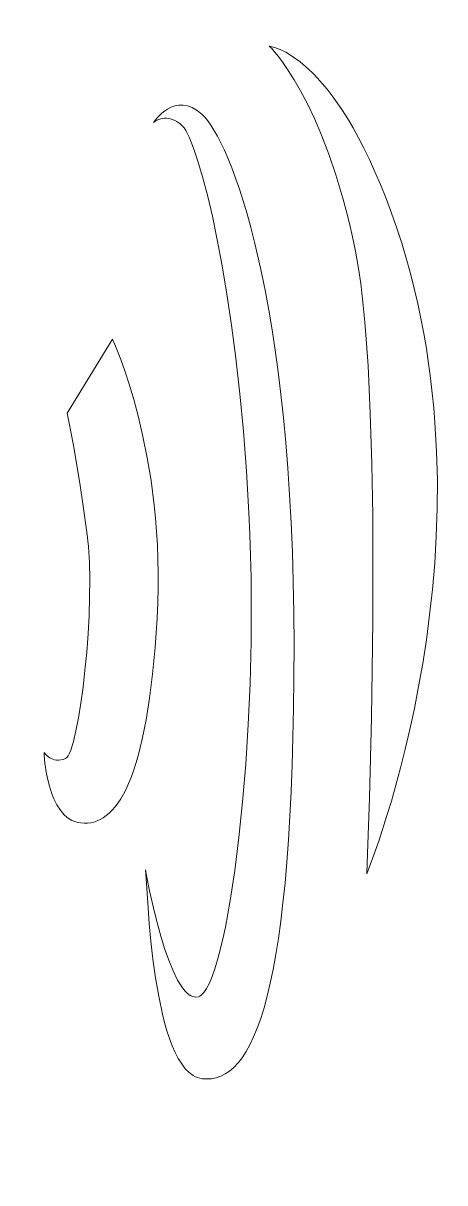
# Model space of a CAD drawing. Header units: millimetres. Extents: x -2221 to -1111, y -254 to 266.
# Drawn here: x -2091.2 to -2071.7, y -47.2 to 6.5 of the extents above; entities that cross this region are included whole.
import ezdxf

# ---------------------------------------------------------------- set-up
doc = ezdxf.new("R2010")
doc.units = ezdxf.units.MM
doc.header["$MEASUREMENT"] = 0
doc.layers.add('layer 1', color=7, linetype='Continuous')

msp = doc.modelspace()

# ---------------------------------------------------------------- linework, layer by layer
at = {"layer": 'layer 1', "lineweight": 9}
msp.add_open_spline([(-2022.148, 19.0449), (-2022.148, 19.0449), (-2022.148, 12.9691), (-2022.148, 12.9691), (-2022.148, 12.9691), (-2067.6971, 12.6042), (-2065.7915, -50.8422), (-2022.148, -50.4911), (-2022.148, -50.4911), (-2022.148, -50.4911), (-2022.148, -55.3762), (-2022.148, -55.3762), (-2022.148, -55.3762), (-2022.148, -55.3762), (-2064.4327, -55.3762), (-2064.4327, -55.3762), (-2064.4327, -55.3762), (-2064.4327, -55.3762), (-2064.4327, -52.3762), (-2064.4327, -52.3762), (-2064.4327, -52.3762), (-2064.4327, -52.3762), (-2081.3465, -52.3762), (-2081.3465, -52.3762), (-2081.3465, -52.3762), (-2081.3465, -52.3762), (-2081.3465, -55.3762), (-2081.3465, -55.3762), (-2081.3465, -55.3762), (-2081.3465, -55.3762), (-2110.9458, -55.3762), (-2110.9458, -55.3762), (-2110.9458, -55.3762), (-2110.9458, -55.3762), (-2110.9458, -52.3762), (-2110.9458, -52.3762), (-2110.9458, -52.3762), (-2110.9458, -52.3762), (-2127.8597, -52.3762), (-2127.8597, -52.3762), (-2127.8597, -52.3762), (-2127.8597, -52.3762), (-2127.8597, -55.3762), (-2127.8597, -55.3762), (-2127.8597, -55.3762), (-2127.8597, -55.3762), (-2157.459, -55.3762), (-2157.459, -55.3762)], degree=3, knots=[0, 0, 0, 0, 0.0769231, 0.0769231, 0.0769231, 0.0769231, 0.1538462, 0.1538462, 0.1538462, 0.1538462, 0.2307692, 0.2307692, 0.2307692, 0.2307692, 0.3076923, 0.3076923, 0.3076923, 0.3076923, 0.3846154, 0.3846154, 0.3846154, 0.3846154, 0.4615385, 0.4615385, 0.4615385, 0.4615385, 0.5384615, 0.5384615, 0.5384615, 0.5384615, 0.6153846, 0.6153846, 0.6153846, 0.6153846, 0.6923077, 0.6923077, 0.6923077, 0.6923077, 0.7692308, 0.7692308, 0.7692308, 0.7692308, 0.8461538, 0.8461538, 0.8461538, 0.8461538, 1, 1, 1, 1], dxfattribs=at)
at = {"layer": 'layer 1', "color": 250, "lineweight": 9}
for points, knots in [([(-2075.8334, -4.037), (-2075.8334, -4.037), (-2075.7058, -4.7473), (-2075.7058, -4.7473), (-2075.7058, -4.7473), (-2075.7058, -4.7473), (-2075.5913, -5.5368), (-2075.5913, -5.5368), (-2075.5913, -5.5368), (-2075.5913, -5.5368), (-2075.4894, -6.3979), (-2075.4894, -6.3979), (-2075.4894, -6.3979), (-2075.4894, -6.3979), (-2075.3997, -7.3243), (-2075.3997, -7.3243), (-2075.3997, -7.3243), (-2075.3997, -7.3243), (-2075.3209, -8.3096), (-2075.3209, -8.3096), (-2075.3209, -8.3096), (-2075.3209, -8.3096), (-2075.253, -9.3468), (-2075.253, -9.3468), (-2075.253, -9.3468), (-2075.253, -9.3468), (-2075.1952, -10.4294), (-2075.1952, -10.4294), (-2075.1952, -10.4294), (-2075.1952, -10.4294), (-2075.147, -11.5509), (-2075.147, -11.5509), (-2075.147, -11.5509), (-2075.147, -11.5509), (-2075.0771, -13.8835), (-2075.0771, -13.8835), (-2075.0771, -13.8835), (-2075.0771, -13.8835), (-2075.0381, -16.2918), (-2075.0381, -16.2918), (-2075.0381, -16.2918), (-2075.0381, -16.2918), (-2075.0255, -18.7225), (-2075.0255, -18.7225), (-2075.0255, -18.7225), (-2075.0255, -18.7225), (-2075.0342, -21.1227), (-2075.0342, -21.1227), (-2075.0342, -21.1227), (-2075.0342, -21.1227), (-2075.0599, -23.4392), (-2075.0599, -23.4392), (-2075.0599, -23.4392), (-2075.0599, -23.4392), (-2075.0975, -25.619), (-2075.0975, -25.619), (-2075.0975, -25.619), (-2075.0975, -25.619), (-2075.1898, -29.3562), (-2075.1898, -29.3562), (-2075.1898, -29.3562), (-2075.1898, -29.3562), (-2075.2732, -31.91), (-2075.2732, -31.91), (-2075.2732, -31.91), (-2075.2732, -31.91), (-2075.3097, -32.8556), (-2075.3097, -32.8556), (-2075.3097, -32.8556), (-2075.3097, -32.8556), (-2075.0402, -32.1502), (-2075.0402, -32.1502), (-2075.0402, -32.1502), (-2075.0402, -32.1502), (-2074.744, -31.305), (-2074.744, -31.305), (-2074.744, -31.305), (-2074.744, -31.305), (-2074.3759, -30.1642), (-2074.3759, -30.1642), (-2074.3759, -30.1642), (-2074.3759, -30.1642), (-2074.1734, -29.4903), (-2074.1734, -29.4903), (-2074.1734, -29.4903), (-2074.1734, -29.4903), (-2073.963, -28.7519), (-2073.963, -28.7519), (-2073.963, -28.7519), (-2073.963, -28.7519), (-2073.7482, -27.9515), (-2073.7482, -27.9515), (-2073.7482, -27.9515), (-2073.7482, -27.9515), (-2073.5323, -27.0926), (-2073.5323, -27.0926), (-2073.5323, -27.0926), (-2073.5323, -27.0926), (-2073.3186, -26.1778), (-2073.3186, -26.1778), (-2073.3186, -26.1778), (-2073.3186, -26.1778), (-2073.1106, -25.2106), (-2073.1106, -25.2106), (-2073.1106, -25.2106), (-2073.1106, -25.2106), (-2072.9113, -24.1938), (-2072.9113, -24.1938), (-2072.9113, -24.1938), (-2072.9113, -24.1938), (-2072.7247, -23.1306), (-2072.7247, -23.1306), (-2072.7247, -23.1306), (-2072.7247, -23.1306), (-2072.5537, -22.0238), (-2072.5537, -22.0238), (-2072.5537, -22.0238), (-2072.5537, -22.0238), (-2072.4019, -20.8765), (-2072.4019, -20.8765), (-2072.4019, -20.8765), (-2072.4019, -20.8765), (-2072.2723, -19.692), (-2072.2723, -19.692), (-2072.2723, -19.692), (-2072.2723, -19.692), (-2072.1688, -18.4733), (-2072.1688, -18.4733), (-2072.1688, -18.4733), (-2072.1688, -18.4733), (-2072.0943, -17.2232), (-2072.0943, -17.2232), (-2072.0943, -17.2232), (-2072.0943, -17.2232), (-2072.0524, -15.9448), (-2072.0524, -15.9448), (-2072.0524, -15.9448), (-2072.0524, -15.9448), (-2072.0466, -14.6413), (-2072.0466, -14.6413), (-2072.0466, -14.6413), (-2072.0466, -14.6413), (-2072.0799, -13.3158), (-2072.0799, -13.3158), (-2072.0799, -13.3158), (-2072.0799, -13.3158), (-2072.1559, -11.971), (-2072.1559, -11.971), (-2072.1559, -11.971), (-2072.1559, -11.971), (-2072.2113, -11.2926), (-2072.2113, -11.2926), (-2072.2113, -11.2926), (-2072.2113, -11.2926), (-2072.2782, -10.6103), (-2072.2782, -10.6103), (-2072.2782, -10.6103), (-2072.2782, -10.6103), (-2072.3575, -9.9249), (-2072.3575, -9.9249), (-2072.3575, -9.9249), (-2072.3575, -9.9249), (-2072.4497, -9.2368), (-2072.4497, -9.2368), (-2072.4497, -9.2368), (-2072.4497, -9.2368), (-2072.5549, -8.5461), (-2072.5549, -8.5461), (-2072.5549, -8.5461), (-2072.5549, -8.5461), (-2072.6737, -7.853), (-2072.6737, -7.853), (-2072.6737, -7.853), (-2072.6737, -7.853), (-2072.8069, -7.1587), (-2072.8069, -7.1587), (-2072.8069, -7.1587), (-2072.8069, -7.1587), (-2072.9542, -6.4628), (-2072.9542, -6.4628), (-2072.9542, -6.4628), (-2072.9542, -6.4628), (-2073.1164, -5.7658), (-2073.1164, -5.7658), (-2073.1164, -5.7658), (-2073.1164, -5.7658), (-2073.2942, -5.0683), (-2073.2942, -5.0683), (-2073.2942, -5.0683), (-2073.2942, -5.0683), (-2073.4874, -4.3709), (-2073.4874, -4.3709), (-2073.4874, -4.3709), (-2073.4874, -4.3709), (-2073.6967, -3.6735), (-2073.6967, -3.6735), (-2073.6967, -3.6735), (-2073.6967, -3.6735), (-2073.9227, -2.9765), (-2073.9227, -2.9765), (-2073.9227, -2.9765), (-2073.9227, -2.9765), (-2074.1659, -2.2807), (-2074.1659, -2.2807), (-2074.1659, -2.2807), (-2074.1659, -2.2807), (-2074.4205, -1.6), (-2074.4205, -1.6), (-2074.4205, -1.6), (-2074.4205, -1.6), (-2074.6758, -0.9603), (-2074.6758, -0.9603), (-2074.6758, -0.9603), (-2074.6758, -0.9603), (-2074.9316, -0.3605), (-2074.9316, -0.3605), (-2074.9316, -0.3605), (-2074.9316, -0.3605), (-2075.1868, 0.2008), (-2075.1868, 0.2008), (-2075.1868, 0.2008), (-2075.1868, 0.2008), (-2075.441, 0.7247), (-2075.441, 0.7247), (-2075.441, 0.7247), (-2075.441, 0.7247), (-2075.6937, 1.2124), (-2075.6937, 1.2124), (-2075.6937, 1.2124), (-2075.6937, 1.2124), (-2075.9443, 1.6655), (-2075.9443, 1.6655), (-2075.9443, 1.6655), (-2075.9443, 1.6655), (-2076.1924, 2.085), (-2076.1924, 2.085), (-2076.1924, 2.085), (-2076.1924, 2.085), (-2076.437, 2.4726), (-2076.437, 2.4726), (-2076.437, 2.4726), (-2076.437, 2.4726), (-2076.6779, 2.829), (-2076.6779, 2.829), (-2076.6779, 2.829), (-2076.6779, 2.829), (-2076.9143, 3.1558), (-2076.9143, 3.1558), (-2076.9143, 3.1558), (-2076.9143, 3.1558), (-2077.1457, 3.4544), (-2077.1457, 3.4544), (-2077.1457, 3.4544), (-2077.1457, 3.4544), (-2077.3714, 3.7259), (-2077.3714, 3.7259), (-2077.3714, 3.7259), (-2077.3714, 3.7259), (-2077.5912, 3.9718), (-2077.5912, 3.9718), (-2077.5912, 3.9718), (-2077.5912, 3.9718), (-2077.8038, 4.1928), (-2077.8038, 4.1928), (-2077.8038, 4.1928), (-2077.8038, 4.1928), (-2078.0093, 4.3908), (-2078.0093, 4.3908), (-2078.0093, 4.3908), (-2078.0093, 4.3908), (-2078.3957, 4.7225), (-2078.3957, 4.7225), (-2078.3957, 4.7225), (-2078.3957, 4.7225), (-2078.7461, 4.9763), (-2078.7461, 4.9763), (-2078.7461, 4.9763), (-2078.7461, 4.9763), (-2079.055, 5.1632), (-2079.055, 5.1632), (-2079.055, 5.1632), (-2079.055, 5.1632), (-2079.3182, 5.2931), (-2079.3182, 5.2931), (-2079.3182, 5.2931), (-2079.3182, 5.2931), (-2079.5312, 5.3762), (-2079.5312, 5.3762), (-2079.5312, 5.3762), (-2079.5312, 5.3762), (-2079.689, 5.4229), (-2079.689, 5.4229), (-2079.689, 5.4229), (-2079.689, 5.4229), (-2079.8211, 5.4481), (-2079.8211, 5.4481), (-2079.8211, 5.4481), (-2079.8211, 5.4481), (-2079.7096, 5.3331), (-2079.7096, 5.3331), (-2079.7096, 5.3331), (-2079.7096, 5.3331), (-2079.578, 5.1839), (-2079.578, 5.1839), (-2079.578, 5.1839), (-2079.578, 5.1839), (-2079.403, 4.9691), (-2079.403, 4.9691), (-2079.403, 4.9691), (-2079.403, 4.9691), (-2079.1896, 4.6849), (-2079.1896, 4.6849), (-2079.1896, 4.6849), (-2079.1896, 4.6849), (-2078.9435, 4.328), (-2078.9435, 4.328), (-2078.9435, 4.328), (-2078.9435, 4.328), (-2078.6699, 3.8945), (-2078.6699, 3.8945), (-2078.6699, 3.8945), (-2078.6699, 3.8945), (-2078.3738, 3.3808), (-2078.3738, 3.3808), (-2078.3738, 3.3808), (-2078.3738, 3.3808), (-2078.0604, 2.7837), (-2078.0604, 2.7837), (-2078.0604, 2.7837), (-2078.0604, 2.7837), (-2077.7355, 2.0993), (-2077.7355, 2.0993), (-2077.7355, 2.0993), (-2077.7355, 2.0993), (-2077.404, 1.3243), (-2077.404, 1.3243), (-2077.404, 1.3243), (-2077.404, 1.3243), (-2077.0714, 0.4549), (-2077.0714, 0.4549), (-2077.0714, 0.4549), (-2077.0714, 0.4549), (-2076.7425, -0.5122), (-2076.7425, -0.5122), (-2076.7425, -0.5122), (-2076.7425, -0.5122), (-2076.4232, -1.5809), (-2076.4232, -1.5809), (-2076.4232, -1.5809), (-2076.4232, -1.5809), (-2076.2686, -2.1545), (-2076.2686, -2.1545), (-2076.2686, -2.1545), (-2076.2686, -2.1545), (-2076.1181, -2.7547), (-2076.1181, -2.7547), (-2076.1181, -2.7547), (-2076.1181, -2.7547), (-2075.9731, -3.3819), (-2075.9731, -3.3819), (-2075.9731, -3.3819), (-2075.9731, -3.3819), (-2075.8334, -4.037), (-2075.8334, -4.037), (-2075.8334, -4.037), (-2075.8334, -4.037), (-2075.8334, -4.037), (-2075.8334, -4.037)], [0, 0, 0, 0, 0.0107527, 0.0107527, 0.0107527, 0.0107527, 0.0215054, 0.0215054, 0.0215054, 0.0215054, 0.0322581, 0.0322581, 0.0322581, 0.0322581, 0.0430108, 0.0430108, 0.0430108, 0.0430108, 0.0537634, 0.0537634, 0.0537634, 0.0537634, 0.0645161, 0.0645161, 0.0645161, 0.0645161, 0.0752688, 0.0752688, 0.0752688, 0.0752688, 0.0860215, 0.0860215, 0.0860215, 0.0860215, 0.0967742, 0.0967742, 0.0967742, 0.0967742, 0.1075269, 0.1075269, 0.1075269, 0.1075269, 0.1182796, 0.1182796, 0.1182796, 0.1182796, 0.1290323, 0.1290323, 0.1290323, 0.1290323, 0.1397849, 0.1397849, 0.1397849, 0.1397849, 0.1505376, 0.1505376, 0.1505376, 0.1505376, 0.1612903, 0.1612903, 0.1612903, 0.1612903, 0.172043, 0.172043, 0.172043, 0.172043, 0.1827957, 0.1827957, 0.1827957, 0.1827957, 0.1935484, 0.1935484, 0.1935484, 0.1935484, 0.2043011, 0.2043011, 0.2043011, 0.2043011, 0.2150538, 0.2150538, 0.2150538, 0.2150538, 0.2258065, 0.2258065, 0.2258065, 0.2258065, 0.2365591, 0.2365591, 0.2365591, 0.2365591, 0.2473118, 0.2473118, 0.2473118, 0.2473118, 0.2580645, 0.2580645, 0.2580645, 0.2580645, 0.2688172, 0.2688172, 0.2688172, 0.2688172, 0.2795699, 0.2795699, 0.2795699, 0.2795699, 0.2903226, 0.2903226, 0.2903226, 0.2903226, 0.3010753, 0.3010753, 0.3010753, 0.3010753, 0.311828, 0.311828, 0.311828, 0.311828, 0.3225806, 0.3225806, 0.3225806, 0.3225806, 0.3333333, 0.3333333, 0.3333333, 0.3333333, 0.344086, 0.344086, 0.344086, 0.344086, 0.3548387, 0.3548387, 0.3548387, 0.3548387, 0.3655914, 0.3655914, 0.3655914, 0.3655914, 0.3763441, 0.3763441, 0.3763441, 0.3763441, 0.3870968, 0.3870968, 0.3870968, 0.3870968, 0.3978495, 0.3978495, 0.3978495, 0.3978495, 0.4086022, 0.4086022, 0.4086022, 0.4086022, 0.4193548, 0.4193548, 0.4193548, 0.4193548, 0.4301075, 0.4301075, 0.4301075, 0.4301075, 0.4408602, 0.4408602, 0.4408602, 0.4408602, 0.4516129, 0.4516129, 0.4516129, 0.4516129, 0.4623656, 0.4623656, 0.4623656, 0.4623656, 0.4731183, 0.4731183, 0.4731183, 0.4731183, 0.483871, 0.483871, 0.483871, 0.483871, 0.4946237, 0.4946237, 0.4946237, 0.4946237, 0.5053763, 0.5053763, 0.5053763, 0.5053763, 0.516129, 0.516129, 0.516129, 0.516129, 0.5268817, 0.5268817, 0.5268817, 0.5268817, 0.5376344, 0.5376344, 0.5376344, 0.5376344, 0.5483871, 0.5483871, 0.5483871, 0.5483871, 0.5591398, 0.5591398, 0.5591398, 0.5591398, 0.5698925, 0.5698925, 0.5698925, 0.5698925, 0.5806452, 0.5806452, 0.5806452, 0.5806452, 0.5913978, 0.5913978, 0.5913978, 0.5913978, 0.6021505, 0.6021505, 0.6021505, 0.6021505, 0.6129032, 0.6129032, 0.6129032, 0.6129032, 0.6236559, 0.6236559, 0.6236559, 0.6236559, 0.6344086, 0.6344086, 0.6344086, 0.6344086, 0.6451613, 0.6451613, 0.6451613, 0.6451613, 0.655914, 0.655914, 0.655914, 0.655914, 0.6666667, 0.6666667, 0.6666667, 0.6666667, 0.6774194, 0.6774194, 0.6774194, 0.6774194, 0.688172, 0.688172, 0.688172, 0.688172, 0.6989247, 0.6989247, 0.6989247, 0.6989247, 0.7096774, 0.7096774, 0.7096774, 0.7096774, 0.7204301, 0.7204301, 0.7204301, 0.7204301, 0.7311828, 0.7311828, 0.7311828, 0.7311828, 0.7419355, 0.7419355, 0.7419355, 0.7419355, 0.7526882, 0.7526882, 0.7526882, 0.7526882, 0.7634409, 0.7634409, 0.7634409, 0.7634409, 0.7741935, 0.7741935, 0.7741935, 0.7741935, 0.7849462, 0.7849462, 0.7849462, 0.7849462, 0.7956989, 0.7956989, 0.7956989, 0.7956989, 0.8064516, 0.8064516, 0.8064516, 0.8064516, 0.8172043, 0.8172043, 0.8172043, 0.8172043, 0.827957, 0.827957, 0.827957, 0.827957, 0.8387097, 0.8387097, 0.8387097, 0.8387097, 0.8494624, 0.8494624, 0.8494624, 0.8494624, 0.8602151, 0.8602151, 0.8602151, 0.8602151, 0.8709677, 0.8709677, 0.8709677, 0.8709677, 0.8817204, 0.8817204, 0.8817204, 0.8817204, 0.8924731, 0.8924731, 0.8924731, 0.8924731, 0.9032258, 0.9032258, 0.9032258, 0.9032258, 0.9139785, 0.9139785, 0.9139785, 0.9139785, 0.9247312, 0.9247312, 0.9247312, 0.9247312, 0.9354839, 0.9354839, 0.9354839, 0.9354839, 0.9462366, 0.9462366, 0.9462366, 0.9462366, 0.9569892, 0.9569892, 0.9569892, 0.9569892, 0.9677419, 0.9677419, 0.9677419, 0.9677419, 0.9784946, 0.9784946, 0.9784946, 0.9784946, 1, 1, 1, 1]), ([(-2082.9247, 2.2873), (-2082.9247, 2.2873), (-2083.1588, 2.4758), (-2083.1588, 2.4758), (-2083.1588, 2.4758), (-2083.1588, 2.4758), (-2083.3855, 2.6071), (-2083.3855, 2.6071), (-2083.3855, 2.6071), (-2083.3855, 2.6071), (-2083.6033, 2.6872), (-2083.6033, 2.6872), (-2083.6033, 2.6872), (-2083.6033, 2.6872), (-2083.8118, 2.7222), (-2083.8118, 2.7222), (-2083.8118, 2.7222), (-2083.8118, 2.7222), (-2084.0093, 2.719), (-2084.0093, 2.719), (-2084.0093, 2.719), (-2084.0093, 2.719), (-2084.1955, 2.6833), (-2084.1955, 2.6833), (-2084.1955, 2.6833), (-2084.1955, 2.6833), (-2084.3685, 2.6213), (-2084.3685, 2.6213), (-2084.3685, 2.6213), (-2084.3685, 2.6213), (-2084.5277, 2.5394), (-2084.5277, 2.5394), (-2084.5277, 2.5394), (-2084.5277, 2.5394), (-2084.6723, 2.4437), (-2084.6723, 2.4437), (-2084.6723, 2.4437), (-2084.6723, 2.4437), (-2084.8008, 2.3406), (-2084.8008, 2.3406), (-2084.8008, 2.3406), (-2084.8008, 2.3406), (-2085.0061, 2.137), (-2085.0061, 2.137), (-2085.0061, 2.137), (-2085.0061, 2.137), (-2085.1355, 1.9782), (-2085.1355, 1.9782), (-2085.1355, 1.9782), (-2085.1355, 1.9782), (-2085.1804, 1.9143), (-2085.1804, 1.9143), (-2085.1804, 1.9143), (-2085.1804, 1.9143), (-2085.0704, 1.989), (-2085.0704, 1.989), (-2085.0704, 1.989), (-2085.0704, 1.989), (-2084.9423, 2.0506), (-2084.9423, 2.0506), (-2084.9423, 2.0506), (-2084.9423, 2.0506), (-2084.7743, 2.0998), (-2084.7743, 2.0998), (-2084.7743, 2.0998), (-2084.7743, 2.0998), (-2084.6775, 2.1132), (-2084.6775, 2.1132), (-2084.6775, 2.1132), (-2084.6775, 2.1132), (-2084.573, 2.1155), (-2084.573, 2.1155), (-2084.573, 2.1155), (-2084.573, 2.1155), (-2084.4617, 2.1044), (-2084.4617, 2.1044), (-2084.4617, 2.1044), (-2084.4617, 2.1044), (-2084.3445, 2.0767), (-2084.3445, 2.0767), (-2084.3445, 2.0767), (-2084.3445, 2.0767), (-2084.2223, 2.0302), (-2084.2223, 2.0302), (-2084.2223, 2.0302), (-2084.2223, 2.0302), (-2084.0957, 1.9618), (-2084.0957, 1.9618), (-2084.0957, 1.9618), (-2084.0957, 1.9618), (-2083.9654, 1.8691), (-2083.9654, 1.8691), (-2083.9654, 1.8691), (-2083.9654, 1.8691), (-2083.8326, 1.7495), (-2083.8326, 1.7495), (-2083.8326, 1.7495), (-2083.8326, 1.7495), (-2083.7613, 1.6641), (-2083.7613, 1.6641), (-2083.7613, 1.6641), (-2083.7613, 1.6641), (-2083.6843, 1.5444), (-2083.6843, 1.5444), (-2083.6843, 1.5444), (-2083.6843, 1.5444), (-2083.5137, 1.2047), (-2083.5137, 1.2047), (-2083.5137, 1.2047), (-2083.5137, 1.2047), (-2083.3252, 0.7328), (-2083.3252, 0.7328), (-2083.3252, 0.7328), (-2083.3252, 0.7328), (-2083.1216, 0.1317), (-2083.1216, 0.1317), (-2083.1216, 0.1317), (-2083.1216, 0.1317), (-2082.9068, -0.5958), (-2082.9068, -0.5958), (-2082.9068, -0.5958), (-2082.9068, -0.5958), (-2082.6839, -1.447), (-2082.6839, -1.447), (-2082.6839, -1.447), (-2082.6839, -1.447), (-2082.4562, -2.4191), (-2082.4562, -2.4191), (-2082.4562, -2.4191), (-2082.4562, -2.4191), (-2082.2276, -3.5094), (-2082.2276, -3.5094), (-2082.2276, -3.5094), (-2082.2276, -3.5094), (-2082.0011, -4.7151), (-2082.0011, -4.7151), (-2082.0011, -4.7151), (-2082.0011, -4.7151), (-2081.7802, -6.0333), (-2081.7802, -6.0333), (-2081.7802, -6.0333), (-2081.7802, -6.0333), (-2081.5687, -7.4614), (-2081.5687, -7.4614), (-2081.5687, -7.4614), (-2081.5687, -7.4614), (-2081.3696, -8.9964), (-2081.3696, -8.9964), (-2081.3696, -8.9964), (-2081.3696, -8.9964), (-2081.1863, -10.6358), (-2081.1863, -10.6358), (-2081.1863, -10.6358), (-2081.1863, -10.6358), (-2081.0225, -12.3766), (-2081.0225, -12.3766), (-2081.0225, -12.3766), (-2081.0225, -12.3766), (-2080.8815, -14.2162), (-2080.8815, -14.2162), (-2080.8815, -14.2162), (-2080.8815, -14.2162), (-2080.7668, -16.1514), (-2080.7668, -16.1514), (-2080.7668, -16.1514), (-2080.7668, -16.1514), (-2080.7215, -17.1437), (-2080.7215, -17.1437), (-2080.7215, -17.1437), (-2080.7215, -17.1437), (-2080.6878, -18.1391), (-2080.6878, -18.1391), (-2080.6878, -18.1391), (-2080.6878, -18.1391), (-2080.6655, -19.1353), (-2080.6655, -19.1353), (-2080.6655, -19.1353), (-2080.6655, -19.1353), (-2080.6544, -20.1304), (-2080.6544, -20.1304), (-2080.6544, -20.1304), (-2080.6544, -20.1304), (-2080.6632, -22.1083), (-2080.6632, -22.1083), (-2080.6632, -22.1083), (-2080.6632, -22.1083), (-2080.711, -24.0545), (-2080.711, -24.0545), (-2080.711, -24.0545), (-2080.711, -24.0545), (-2080.7944, -25.9518), (-2080.7944, -25.9518), (-2080.7944, -25.9518), (-2080.7944, -25.9518), (-2080.9098, -27.7826), (-2080.9098, -27.7826), (-2080.9098, -27.7826), (-2080.9098, -27.7826), (-2081.0544, -29.5291), (-2081.0544, -29.5291), (-2081.0544, -29.5291), (-2081.0544, -29.5291), (-2081.2242, -31.1735), (-2081.2242, -31.1735), (-2081.2242, -31.1735), (-2081.2242, -31.1735), (-2081.4165, -32.6987), (-2081.4165, -32.6987), (-2081.4165, -32.6987), (-2081.4165, -32.6987), (-2081.6278, -34.0866), (-2081.6278, -34.0866), (-2081.6278, -34.0866), (-2081.6278, -34.0866), (-2081.8544, -35.3196), (-2081.8544, -35.3196), (-2081.8544, -35.3196), (-2081.8544, -35.3196), (-2081.9724, -35.8727), (-2081.9724, -35.8727), (-2081.9724, -35.8727), (-2081.9724, -35.8727), (-2082.0932, -36.3802), (-2082.0932, -36.3802), (-2082.0932, -36.3802), (-2082.0932, -36.3802), (-2082.2163, -36.8405), (-2082.2163, -36.8405), (-2082.2163, -36.8405), (-2082.2163, -36.8405), (-2082.3411, -37.2508), (-2082.3411, -37.2508), (-2082.3411, -37.2508), (-2082.3411, -37.2508), (-2082.4672, -37.6095), (-2082.4672, -37.6095), (-2082.4672, -37.6095), (-2082.4672, -37.6095), (-2082.5946, -37.9139), (-2082.5946, -37.9139), (-2082.5946, -37.9139), (-2082.5946, -37.9139), (-2082.722, -38.162), (-2082.722, -38.162), (-2082.722, -38.162), (-2082.722, -38.162), (-2082.8499, -38.3515), (-2082.8499, -38.3515), (-2082.8499, -38.3515), (-2082.8499, -38.3515), (-2082.9775, -38.4803), (-2082.9775, -38.4803), (-2082.9775, -38.4803), (-2082.9775, -38.4803), (-2083.0412, -38.5212), (-2083.0412, -38.5212), (-2083.0412, -38.5212), (-2083.0412, -38.5212), (-2083.1043, -38.5461), (-2083.1043, -38.5461), (-2083.1043, -38.5461), (-2083.1043, -38.5461), (-2083.2313, -38.5611), (-2083.2313, -38.5611), (-2083.2313, -38.5611), (-2083.2313, -38.5611), (-2083.3562, -38.5394), (-2083.3562, -38.5394), (-2083.3562, -38.5394), (-2083.3562, -38.5394), (-2083.4792, -38.484), (-2083.4792, -38.484), (-2083.4792, -38.484), (-2083.4792, -38.484), (-2083.6005, -38.3972), (-2083.6005, -38.3972), (-2083.6005, -38.3972), (-2083.6005, -38.3972), (-2083.7193, -38.2809), (-2083.7193, -38.2809), (-2083.7193, -38.2809), (-2083.7193, -38.2809), (-2083.8358, -38.1378), (-2083.8358, -38.1378), (-2083.8358, -38.1378), (-2083.8358, -38.1378), (-2083.9499, -37.9701), (-2083.9499, -37.9701), (-2083.9499, -37.9701), (-2083.9499, -37.9701), (-2084.061, -37.7805), (-2084.061, -37.7805), (-2084.061, -37.7805), (-2084.061, -37.7805), (-2084.2751, -37.3439), (-2084.2751, -37.3439), (-2084.2751, -37.3439), (-2084.2751, -37.3439), (-2084.4767, -36.8466), (-2084.4767, -36.8466), (-2084.4767, -36.8466), (-2084.4767, -36.8466), (-2084.665, -36.3075), (-2084.665, -36.3075), (-2084.665, -36.3075), (-2084.665, -36.3075), (-2084.8381, -35.7456), (-2084.8381, -35.7456), (-2084.8381, -35.7456), (-2084.8381, -35.7456), (-2084.9954, -35.1796), (-2084.9954, -35.1796), (-2084.9954, -35.1796), (-2084.9954, -35.1796), (-2085.1358, -34.6277), (-2085.1358, -34.6277), (-2085.1358, -34.6277), (-2085.1358, -34.6277), (-2085.3599, -33.6437), (-2085.3599, -33.6437), (-2085.3599, -33.6437), (-2085.3599, -33.6437), (-2085.5013, -32.9427), (-2085.5013, -32.9427), (-2085.5013, -32.9427), (-2085.5013, -32.9427), (-2085.5507, -32.6758), (-2085.5507, -32.6758), (-2085.5507, -32.6758), (-2085.5507, -32.6758), (-2085.5067, -33.2852), (-2085.5067, -33.2852), (-2085.5067, -33.2852), (-2085.5067, -33.2852), (-2085.4303, -34.4487), (-2085.4303, -34.4487), (-2085.4303, -34.4487), (-2085.4303, -34.4487), (-2085.3727, -35.1787), (-2085.3727, -35.1787), (-2085.3727, -35.1787), (-2085.3727, -35.1787), (-2085.2975, -35.9753), (-2085.2975, -35.9753), (-2085.2975, -35.9753), (-2085.2975, -35.9753), (-2085.2021, -36.8147), (-2085.2021, -36.8147), (-2085.2021, -36.8147), (-2085.2021, -36.8147), (-2085.0831, -37.6732), (-2085.0831, -37.6732), (-2085.0831, -37.6732), (-2085.0831, -37.6732), (-2084.938, -38.5261), (-2084.938, -38.5261), (-2084.938, -38.5261), (-2084.938, -38.5261), (-2084.7631, -39.3501), (-2084.7631, -39.3501), (-2084.7631, -39.3501), (-2084.7631, -39.3501), (-2084.6637, -39.744), (-2084.6637, -39.744), (-2084.6637, -39.744), (-2084.6637, -39.744), (-2084.556, -40.1211), (-2084.556, -40.1211), (-2084.556, -40.1211), (-2084.556, -40.1211), (-2084.4393, -40.4791), (-2084.4393, -40.4791), (-2084.4393, -40.4791), (-2084.4393, -40.4791), (-2084.313, -40.8149), (-2084.313, -40.8149), (-2084.313, -40.8149), (-2084.313, -40.8149), (-2084.1774, -41.1256), (-2084.1774, -41.1256), (-2084.1774, -41.1256), (-2084.1774, -41.1256), (-2084.0317, -41.4078), (-2084.0317, -41.4078), (-2084.0317, -41.4078), (-2084.0317, -41.4078), (-2083.8756, -41.6587), (-2083.8756, -41.6587), (-2083.8756, -41.6587), (-2083.8756, -41.6587), (-2083.7085, -41.8756), (-2083.7085, -41.8756), (-2083.7085, -41.8756), (-2083.7085, -41.8756), (-2083.5302, -42.055), (-2083.5302, -42.055), (-2083.5302, -42.055), (-2083.5302, -42.055), (-2083.3406, -42.1945), (-2083.3406, -42.1945), (-2083.3406, -42.1945), (-2083.3406, -42.1945), (-2083.2412, -42.248), (-2083.2412, -42.248), (-2083.2412, -42.248), (-2083.2412, -42.248), (-2083.1388, -42.2906), (-2083.1388, -42.2906), (-2083.1388, -42.2906), (-2083.1388, -42.2906), (-2083.0333, -42.3215), (-2083.0333, -42.3215), (-2083.0333, -42.3215), (-2083.0333, -42.3215), (-2082.9247, -42.3403), (-2082.9247, -42.3403), (-2082.9247, -42.3403), (-2082.9247, -42.3403), (-2082.7057, -42.3531), (-2082.7057, -42.3531), (-2082.7057, -42.3531), (-2082.7057, -42.3531), (-2082.4895, -42.339), (-2082.4895, -42.339), (-2082.4895, -42.339), (-2082.4895, -42.339), (-2082.2766, -42.2966), (-2082.2766, -42.2966), (-2082.2766, -42.2966), (-2082.2766, -42.2966), (-2082.0673, -42.2243), (-2082.0673, -42.2243), (-2082.0673, -42.2243), (-2082.0673, -42.2243), (-2081.8612, -42.1209), (-2081.8612, -42.1209), (-2081.8612, -42.1209), (-2081.8612, -42.1209), (-2081.6594, -41.9848), (-2081.6594, -41.9848), (-2081.6594, -41.9848), (-2081.6594, -41.9848), (-2081.4618, -41.8149), (-2081.4618, -41.8149), (-2081.4618, -41.8149), (-2081.4618, -41.8149), (-2081.269, -41.6091), (-2081.269, -41.6091), (-2081.269, -41.6091), (-2081.269, -41.6091), (-2081.0807, -41.3666), (-2081.0807, -41.3666), (-2081.0807, -41.3666), (-2081.0807, -41.3666), (-2080.8975, -41.0855), (-2080.8975, -41.0855), (-2080.8975, -41.0855), (-2080.8975, -41.0855), (-2080.7194, -40.7648), (-2080.7194, -40.7648), (-2080.7194, -40.7648), (-2080.7194, -40.7648), (-2080.5472, -40.4027), (-2080.5472, -40.4027), (-2080.5472, -40.4027), (-2080.5472, -40.4027), (-2080.3807, -39.998), (-2080.3807, -39.998), (-2080.3807, -39.998), (-2080.3807, -39.998), (-2080.2203, -39.5492), (-2080.2203, -39.5492), (-2080.2203, -39.5492), (-2080.2203, -39.5492), (-2080.0663, -39.0547), (-2080.0663, -39.0547), (-2080.0663, -39.0547), (-2080.0663, -39.0547), (-2079.919, -38.5131), (-2079.919, -38.5131), (-2079.919, -38.5131), (-2079.919, -38.5131), (-2079.7784, -37.9231), (-2079.7784, -37.9231), (-2079.7784, -37.9231), (-2079.7784, -37.9231), (-2079.6451, -37.2834), (-2079.6451, -37.2834), (-2079.6451, -37.2834), (-2079.6451, -37.2834), (-2079.5192, -36.5923), (-2079.5192, -36.5923), (-2079.5192, -36.5923), (-2079.5192, -36.5923), (-2079.4007, -35.8483), (-2079.4007, -35.8483), (-2079.4007, -35.8483), (-2079.4007, -35.8483), (-2079.2904, -35.0503), (-2079.2904, -35.0503), (-2079.2904, -35.0503), (-2079.2904, -35.0503), (-2079.1882, -34.1965), (-2079.1882, -34.1965), (-2079.1882, -34.1965), (-2079.1882, -34.1965), (-2079.0946, -33.2856), (-2079.0946, -33.2856), (-2079.0946, -33.2856), (-2079.0946, -33.2856), (-2079.0097, -32.3162), (-2079.0097, -32.3162), (-2079.0097, -32.3162), (-2079.0097, -32.3162), (-2078.9338, -31.2871), (-2078.9338, -31.2871), (-2078.9338, -31.2871), (-2078.9338, -31.2871), (-2078.8673, -30.1962), (-2078.8673, -30.1962), (-2078.8673, -30.1962), (-2078.8673, -30.1962), (-2078.81, -29.0428), (-2078.81, -29.0428), (-2078.81, -29.0428), (-2078.81, -29.0428), (-2078.7628, -27.8249), (-2078.7628, -27.8249), (-2078.7628, -27.8249), (-2078.7628, -27.8249), (-2078.7257, -26.5413), (-2078.7257, -26.5413), (-2078.7257, -26.5413), (-2078.7257, -26.5413), (-2078.6986, -25.1908), (-2078.6986, -25.1908), (-2078.6986, -25.1908), (-2078.6986, -25.1908), (-2078.6823, -23.7713), (-2078.6823, -23.7713), (-2078.6823, -23.7713), (-2078.6823, -23.7713), (-2078.6767, -22.2821), (-2078.6767, -22.2821), (-2078.6767, -22.2821), (-2078.6767, -22.2821), (-2078.6865, -20.7852), (-2078.6865, -20.7852), (-2078.6865, -20.7852), (-2078.6865, -20.7852), (-2078.7129, -19.3413), (-2078.7129, -19.3413), (-2078.7129, -19.3413), (-2078.7129, -19.3413), (-2078.7547, -17.9492), (-2078.7547, -17.9492), (-2078.7547, -17.9492), (-2078.7547, -17.9492), (-2078.8115, -16.6089), (-2078.8115, -16.6089), (-2078.8115, -16.6089), (-2078.8115, -16.6089), (-2078.8819, -15.3194), (-2078.8819, -15.3194), (-2078.8819, -15.3194), (-2078.8819, -15.3194), (-2078.9655, -14.0807), (-2078.9655, -14.0807), (-2078.9655, -14.0807), (-2078.9655, -14.0807), (-2079.0614, -12.8917), (-2079.0614, -12.8917), (-2079.0614, -12.8917), (-2079.0614, -12.8917), (-2079.1687, -11.752), (-2079.1687, -11.752), (-2079.1687, -11.752), (-2079.1687, -11.752), (-2079.2861, -10.6612), (-2079.2861, -10.6612), (-2079.2861, -10.6612), (-2079.2861, -10.6612), (-2079.4135, -9.6183), (-2079.4135, -9.6183), (-2079.4135, -9.6183), (-2079.4135, -9.6183), (-2079.5497, -8.6233), (-2079.5497, -8.6233), (-2079.5497, -8.6233), (-2079.5497, -8.6233), (-2079.6937, -7.6752), (-2079.6937, -7.6752), (-2079.6937, -7.6752), (-2079.6937, -7.6752), (-2079.8447, -6.7735), (-2079.8447, -6.7735), (-2079.8447, -6.7735), (-2079.8447, -6.7735), (-2080.0021, -5.9178), (-2080.0021, -5.9178), (-2080.0021, -5.9178), (-2080.0021, -5.9178), (-2080.1647, -5.1075), (-2080.1647, -5.1075), (-2080.1647, -5.1075), (-2080.1647, -5.1075), (-2080.332, -4.3418), (-2080.332, -4.3418), (-2080.332, -4.3418), (-2080.332, -4.3418), (-2080.503, -3.6204), (-2080.503, -3.6204), (-2080.503, -3.6204), (-2080.503, -3.6204), (-2080.6764, -2.9424), (-2080.6764, -2.9424), (-2080.6764, -2.9424), (-2080.6764, -2.9424), (-2080.8522, -2.3076), (-2080.8522, -2.3076), (-2080.8522, -2.3076), (-2080.8522, -2.3076), (-2081.0287, -1.7153), (-2081.0287, -1.7153), (-2081.0287, -1.7153), (-2081.0287, -1.7153), (-2081.2059, -1.165), (-2081.2059, -1.165), (-2081.2059, -1.165), (-2081.2059, -1.165), (-2081.3824, -0.6558), (-2081.3824, -0.6558), (-2081.3824, -0.6558), (-2081.3824, -0.6558), (-2081.557, -0.1874), (-2081.557, -0.1874), (-2081.557, -0.1874), (-2081.557, -0.1874), (-2081.7297, 0.2405), (-2081.7297, 0.2405), (-2081.7297, 0.2405), (-2081.7297, 0.2405), (-2081.8993, 0.6293), (-2081.8993, 0.6293), (-2081.8993, 0.6293), (-2081.8993, 0.6293), (-2082.0645, 0.9786), (-2082.0645, 0.9786), (-2082.0645, 0.9786), (-2082.0645, 0.9786), (-2082.2251, 1.2897), (-2082.2251, 1.2897), (-2082.2251, 1.2897), (-2082.2251, 1.2897), (-2082.38, 1.5627), (-2082.38, 1.5627), (-2082.38, 1.5627), (-2082.38, 1.5627), (-2082.5281, 1.7984), (-2082.5281, 1.7984), (-2082.5281, 1.7984), (-2082.5281, 1.7984), (-2082.6692, 1.9974), (-2082.6692, 1.9974), (-2082.6692, 1.9974), (-2082.6692, 1.9974), (-2082.8013, 2.1603), (-2082.8013, 2.1603), (-2082.8013, 2.1603), (-2082.8013, 2.1603), (-2082.9247, 2.2873), (-2082.9247, 2.2873), (-2082.9247, 2.2873), (-2082.9247, 2.2873), (-2082.9247, 2.2873), (-2082.9247, 2.2873)], [0, 0, 0, 0, 0.0058824, 0.0058824, 0.0058824, 0.0058824, 0.0117647, 0.0117647, 0.0117647, 0.0117647, 0.0176471, 0.0176471, 0.0176471, 0.0176471, 0.0235294, 0.0235294, 0.0235294, 0.0235294, 0.0294118, 0.0294118, 0.0294118, 0.0294118, 0.0352941, 0.0352941, 0.0352941, 0.0352941, 0.0411765, 0.0411765, 0.0411765, 0.0411765, 0.0470588, 0.0470588, 0.0470588, 0.0470588, 0.0529412, 0.0529412, 0.0529412, 0.0529412, 0.0588235, 0.0588235, 0.0588235, 0.0588235, 0.0647059, 0.0647059, 0.0647059, 0.0647059, 0.0705882, 0.0705882, 0.0705882, 0.0705882, 0.0764706, 0.0764706, 0.0764706, 0.0764706, 0.0823529, 0.0823529, 0.0823529, 0.0823529, 0.0882353, 0.0882353, 0.0882353, 0.0882353, 0.0941176, 0.0941176, 0.0941176, 0.0941176, 0.1, 0.1, 0.1, 0.1, 0.1058824, 0.1058824, 0.1058824, 0.1058824, 0.1117647, 0.1117647, 0.1117647, 0.1117647, 0.1176471, 0.1176471, 0.1176471, 0.1176471, 0.1235294, 0.1235294, 0.1235294, 0.1235294, 0.1294118, 0.1294118, 0.1294118, 0.1294118, 0.1352941, 0.1352941, 0.1352941, 0.1352941, 0.1411765, 0.1411765, 0.1411765, 0.1411765, 0.1470588, 0.1470588, 0.1470588, 0.1470588, 0.1529412, 0.1529412, 0.1529412, 0.1529412, 0.1588235, 0.1588235, 0.1588235, 0.1588235, 0.1647059, 0.1647059, 0.1647059, 0.1647059, 0.1705882, 0.1705882, 0.1705882, 0.1705882, 0.1764706, 0.1764706, 0.1764706, 0.1764706, 0.1823529, 0.1823529, 0.1823529, 0.1823529, 0.1882353, 0.1882353, 0.1882353, 0.1882353, 0.1941176, 0.1941176, 0.1941176, 0.1941176, 0.2, 0.2, 0.2, 0.2, 0.2058824, 0.2058824, 0.2058824, 0.2058824, 0.2117647, 0.2117647, 0.2117647, 0.2117647, 0.2176471, 0.2176471, 0.2176471, 0.2176471, 0.2235294, 0.2235294, 0.2235294, 0.2235294, 0.2294118, 0.2294118, 0.2294118, 0.2294118, 0.2352941, 0.2352941, 0.2352941, 0.2352941, 0.2411765, 0.2411765, 0.2411765, 0.2411765, 0.2470588, 0.2470588, 0.2470588, 0.2470588, 0.2529412, 0.2529412, 0.2529412, 0.2529412, 0.2588235, 0.2588235, 0.2588235, 0.2588235, 0.2647059, 0.2647059, 0.2647059, 0.2647059, 0.2705882, 0.2705882, 0.2705882, 0.2705882, 0.2764706, 0.2764706, 0.2764706, 0.2764706, 0.2823529, 0.2823529, 0.2823529, 0.2823529, 0.2882353, 0.2882353, 0.2882353, 0.2882353, 0.2941176, 0.2941176, 0.2941176, 0.2941176, 0.3, 0.3, 0.3, 0.3, 0.3058824, 0.3058824, 0.3058824, 0.3058824, 0.3117647, 0.3117647, 0.3117647, 0.3117647, 0.3176471, 0.3176471, 0.3176471, 0.3176471, 0.3235294, 0.3235294, 0.3235294, 0.3235294, 0.3294118, 0.3294118, 0.3294118, 0.3294118, 0.3352941, 0.3352941, 0.3352941, 0.3352941, 0.3411765, 0.3411765, 0.3411765, 0.3411765, 0.3470588, 0.3470588, 0.3470588, 0.3470588, 0.3529412, 0.3529412, 0.3529412, 0.3529412, 0.3588235, 0.3588235, 0.3588235, 0.3588235, 0.3647059, 0.3647059, 0.3647059, 0.3647059, 0.3705882, 0.3705882, 0.3705882, 0.3705882, 0.3764706, 0.3764706, 0.3764706, 0.3764706, 0.3823529, 0.3823529, 0.3823529, 0.3823529, 0.3882353, 0.3882353, 0.3882353, 0.3882353, 0.3941176, 0.3941176, 0.3941176, 0.3941176, 0.4, 0.4, 0.4, 0.4, 0.4058824, 0.4058824, 0.4058824, 0.4058824, 0.4117647, 0.4117647, 0.4117647, 0.4117647, 0.4176471, 0.4176471, 0.4176471, 0.4176471, 0.4235294, 0.4235294, 0.4235294, 0.4235294, 0.4294118, 0.4294118, 0.4294118, 0.4294118, 0.4352941, 0.4352941, 0.4352941, 0.4352941, 0.4411765, 0.4411765, 0.4411765, 0.4411765, 0.4470588, 0.4470588, 0.4470588, 0.4470588, 0.4529412, 0.4529412, 0.4529412, 0.4529412, 0.4588235, 0.4588235, 0.4588235, 0.4588235, 0.4647059, 0.4647059, 0.4647059, 0.4647059, 0.4705882, 0.4705882, 0.4705882, 0.4705882, 0.4764706, 0.4764706, 0.4764706, 0.4764706, 0.4823529, 0.4823529, 0.4823529, 0.4823529, 0.4882353, 0.4882353, 0.4882353, 0.4882353, 0.4941176, 0.4941176, 0.4941176, 0.4941176, 0.5, 0.5, 0.5, 0.5, 0.5058824, 0.5058824, 0.5058824, 0.5058824, 0.5117647, 0.5117647, 0.5117647, 0.5117647, 0.5176471, 0.5176471, 0.5176471, 0.5176471, 0.5235294, 0.5235294, 0.5235294, 0.5235294, 0.5294118, 0.5294118, 0.5294118, 0.5294118, 0.5352941, 0.5352941, 0.5352941, 0.5352941, 0.5411765, 0.5411765, 0.5411765, 0.5411765, 0.5470588, 0.5470588, 0.5470588, 0.5470588, 0.5529412, 0.5529412, 0.5529412, 0.5529412, 0.5588235, 0.5588235, 0.5588235, 0.5588235, 0.5647059, 0.5647059, 0.5647059, 0.5647059, 0.5705882, 0.5705882, 0.5705882, 0.5705882, 0.5764706, 0.5764706, 0.5764706, 0.5764706, 0.5823529, 0.5823529, 0.5823529, 0.5823529, 0.5882353, 0.5882353, 0.5882353, 0.5882353, 0.5941176, 0.5941176, 0.5941176, 0.5941176, 0.6, 0.6, 0.6, 0.6, 0.6058824, 0.6058824, 0.6058824, 0.6058824, 0.6117647, 0.6117647, 0.6117647, 0.6117647, 0.6176471, 0.6176471, 0.6176471, 0.6176471, 0.6235294, 0.6235294, 0.6235294, 0.6235294, 0.6294118, 0.6294118, 0.6294118, 0.6294118, 0.6352941, 0.6352941, 0.6352941, 0.6352941, 0.6411765, 0.6411765, 0.6411765, 0.6411765, 0.6470588, 0.6470588, 0.6470588, 0.6470588, 0.6529412, 0.6529412, 0.6529412, 0.6529412, 0.6588235, 0.6588235, 0.6588235, 0.6588235, 0.6647059, 0.6647059, 0.6647059, 0.6647059, 0.6705882, 0.6705882, 0.6705882, 0.6705882, 0.6764706, 0.6764706, 0.6764706, 0.6764706, 0.6823529, 0.6823529, 0.6823529, 0.6823529, 0.6882353, 0.6882353, 0.6882353, 0.6882353, 0.6941176, 0.6941176, 0.6941176, 0.6941176, 0.7, 0.7, 0.7, 0.7, 0.7058824, 0.7058824, 0.7058824, 0.7058824, 0.7117647, 0.7117647, 0.7117647, 0.7117647, 0.7176471, 0.7176471, 0.7176471, 0.7176471, 0.7235294, 0.7235294, 0.7235294, 0.7235294, 0.7294118, 0.7294118, 0.7294118, 0.7294118, 0.7352941, 0.7352941, 0.7352941, 0.7352941, 0.7411765, 0.7411765, 0.7411765, 0.7411765, 0.7470588, 0.7470588, 0.7470588, 0.7470588, 0.7529412, 0.7529412, 0.7529412, 0.7529412, 0.7588235, 0.7588235, 0.7588235, 0.7588235, 0.7647059, 0.7647059, 0.7647059, 0.7647059, 0.7705882, 0.7705882, 0.7705882, 0.7705882, 0.7764706, 0.7764706, 0.7764706, 0.7764706, 0.7823529, 0.7823529, 0.7823529, 0.7823529, 0.7882353, 0.7882353, 0.7882353, 0.7882353, 0.7941176, 0.7941176, 0.7941176, 0.7941176, 0.8, 0.8, 0.8, 0.8, 0.8058824, 0.8058824, 0.8058824, 0.8058824, 0.8117647, 0.8117647, 0.8117647, 0.8117647, 0.8176471, 0.8176471, 0.8176471, 0.8176471, 0.8235294, 0.8235294, 0.8235294, 0.8235294, 0.8294118, 0.8294118, 0.8294118, 0.8294118, 0.8352941, 0.8352941, 0.8352941, 0.8352941, 0.8411765, 0.8411765, 0.8411765, 0.8411765, 0.8470588, 0.8470588, 0.8470588, 0.8470588, 0.8529412, 0.8529412, 0.8529412, 0.8529412, 0.8588235, 0.8588235, 0.8588235, 0.8588235, 0.8647059, 0.8647059, 0.8647059, 0.8647059, 0.8705882, 0.8705882, 0.8705882, 0.8705882, 0.8764706, 0.8764706, 0.8764706, 0.8764706, 0.8823529, 0.8823529, 0.8823529, 0.8823529, 0.8882353, 0.8882353, 0.8882353, 0.8882353, 0.8941176, 0.8941176, 0.8941176, 0.8941176, 0.9, 0.9, 0.9, 0.9, 0.9058824, 0.9058824, 0.9058824, 0.9058824, 0.9117647, 0.9117647, 0.9117647, 0.9117647, 0.9176471, 0.9176471, 0.9176471, 0.9176471, 0.9235294, 0.9235294, 0.9235294, 0.9235294, 0.9294118, 0.9294118, 0.9294118, 0.9294118, 0.9352941, 0.9352941, 0.9352941, 0.9352941, 0.9411765, 0.9411765, 0.9411765, 0.9411765, 0.9470588, 0.9470588, 0.9470588, 0.9470588, 0.9529412, 0.9529412, 0.9529412, 0.9529412, 0.9588235, 0.9588235, 0.9588235, 0.9588235, 0.9647059, 0.9647059, 0.9647059, 0.9647059, 0.9705882, 0.9705882, 0.9705882, 0.9705882, 0.9764706, 0.9764706, 0.9764706, 0.9764706, 0.9823529, 0.9823529, 0.9823529, 0.9823529, 0.9882353, 0.9882353, 0.9882353, 0.9882353, 1, 1, 1, 1]), ([(-2090.2388, -27.2445), (-2090.2388, -27.2445), (-2090.2319, -27.3775), (-2090.2319, -27.3775), (-2090.2319, -27.3775), (-2090.2319, -27.3775), (-2090.2005, -27.7285), (-2090.2005, -27.7285), (-2090.2005, -27.7285), (-2090.2005, -27.7285), (-2090.1274, -28.2285), (-2090.1274, -28.2285), (-2090.1274, -28.2285), (-2090.1274, -28.2285), (-2090.0697, -28.5123), (-2090.0697, -28.5123), (-2090.0697, -28.5123), (-2090.0697, -28.5123), (-2089.9952, -28.807), (-2089.9952, -28.807), (-2089.9952, -28.807), (-2089.9952, -28.807), (-2089.9013, -29.1037), (-2089.9013, -29.1037), (-2089.9013, -29.1037), (-2089.9013, -29.1037), (-2089.7866, -29.3938), (-2089.7866, -29.3938), (-2089.7866, -29.3938), (-2089.7866, -29.3938), (-2089.6485, -29.6685), (-2089.6485, -29.6685), (-2089.6485, -29.6685), (-2089.6485, -29.6685), (-2089.4852, -29.9189), (-2089.4852, -29.9189), (-2089.4852, -29.9189), (-2089.4852, -29.9189), (-2089.3932, -30.0325), (-2089.3932, -30.0325), (-2089.3932, -30.0325), (-2089.3932, -30.0325), (-2089.2944, -30.1364), (-2089.2944, -30.1364), (-2089.2944, -30.1364), (-2089.2944, -30.1364), (-2089.1878, -30.2301), (-2089.1878, -30.2301), (-2089.1878, -30.2301), (-2089.1878, -30.2301), (-2089.0735, -30.3124), (-2089.0735, -30.3124), (-2089.0735, -30.3124), (-2089.0735, -30.3124), (-2088.9513, -30.382), (-2088.9513, -30.382), (-2088.9513, -30.382), (-2088.9513, -30.382), (-2088.821, -30.4378), (-2088.821, -30.4378), (-2088.821, -30.4378), (-2088.821, -30.4378), (-2088.6823, -30.4788), (-2088.6823, -30.4788), (-2088.6823, -30.4788), (-2088.6823, -30.4788), (-2088.5346, -30.5039), (-2088.5346, -30.5039), (-2088.5346, -30.5039), (-2088.5346, -30.5039), (-2088.3832, -30.5142), (-2088.3832, -30.5142), (-2088.3832, -30.5142), (-2088.3832, -30.5142), (-2088.2324, -30.5103), (-2088.2324, -30.5103), (-2088.2324, -30.5103), (-2088.2324, -30.5103), (-2088.0833, -30.4923), (-2088.0833, -30.4923), (-2088.0833, -30.4923), (-2088.0833, -30.4923), (-2087.9358, -30.4593), (-2087.9358, -30.4593), (-2087.9358, -30.4593), (-2087.9358, -30.4593), (-2087.7896, -30.4107), (-2087.7896, -30.4107), (-2087.7896, -30.4107), (-2087.7896, -30.4107), (-2087.6451, -30.3458), (-2087.6451, -30.3458), (-2087.6451, -30.3458), (-2087.6451, -30.3458), (-2087.5029, -30.264), (-2087.5029, -30.264), (-2087.5029, -30.264), (-2087.5029, -30.264), (-2087.3622, -30.1649), (-2087.3622, -30.1649), (-2087.3622, -30.1649), (-2087.3622, -30.1649), (-2087.2239, -30.0479), (-2087.2239, -30.0479), (-2087.2239, -30.0479), (-2087.2239, -30.0479), (-2087.088, -29.9122), (-2087.088, -29.9122), (-2087.088, -29.9122), (-2087.088, -29.9122), (-2086.9548, -29.7574), (-2086.9548, -29.7574), (-2086.9548, -29.7574), (-2086.9548, -29.7574), (-2086.8241, -29.5826), (-2086.8241, -29.5826), (-2086.8241, -29.5826), (-2086.8241, -29.5826), (-2086.6963, -29.3877), (-2086.6963, -29.3877), (-2086.6963, -29.3877), (-2086.6963, -29.3877), (-2086.5715, -29.1716), (-2086.5715, -29.1716), (-2086.5715, -29.1716), (-2086.5715, -29.1716), (-2086.4497, -28.9342), (-2086.4497, -28.9342), (-2086.4497, -28.9342), (-2086.4497, -28.9342), (-2086.3316, -28.6746), (-2086.3316, -28.6746), (-2086.3316, -28.6746), (-2086.3316, -28.6746), (-2086.2164, -28.392), (-2086.2164, -28.392), (-2086.2164, -28.392), (-2086.2164, -28.392), (-2086.1053, -28.0862), (-2086.1053, -28.0862), (-2086.1053, -28.0862), (-2086.1053, -28.0862), (-2085.9977, -27.7564), (-2085.9977, -27.7564), (-2085.9977, -27.7564), (-2085.9977, -27.7564), (-2085.8941, -27.4023), (-2085.8941, -27.4023), (-2085.8941, -27.4023), (-2085.8941, -27.4023), (-2085.6993, -26.6176), (-2085.6993, -26.6176), (-2085.6993, -26.6176), (-2085.6993, -26.6176), (-2085.5223, -25.7277), (-2085.5223, -25.7277), (-2085.5223, -25.7277), (-2085.5223, -25.7277), (-2085.364, -24.7277), (-2085.364, -24.7277), (-2085.364, -24.7277), (-2085.364, -24.7277), (-2085.2258, -23.6128), (-2085.2258, -23.6128), (-2085.2258, -23.6128), (-2085.2258, -23.6128), (-2085.1091, -22.3782), (-2085.1091, -22.3782), (-2085.1091, -22.3782), (-2085.1091, -22.3782), (-2085.0149, -21.0192), (-2085.0149, -21.0192), (-2085.0149, -21.0192), (-2085.0149, -21.0192), (-2084.9808, -20.3142), (-2084.9808, -20.3142), (-2084.9808, -20.3142), (-2084.9808, -20.3142), (-2084.9633, -19.6231), (-2084.9633, -19.6231), (-2084.9633, -19.6231), (-2084.9633, -19.6231), (-2084.9609, -18.9463), (-2084.9609, -18.9463), (-2084.9609, -18.9463), (-2084.9609, -18.9463), (-2084.9731, -18.2847), (-2084.9731, -18.2847), (-2084.9731, -18.2847), (-2084.9731, -18.2847), (-2084.9987, -17.6385), (-2084.9987, -17.6385), (-2084.9987, -17.6385), (-2084.9987, -17.6385), (-2085.0367, -17.0085), (-2085.0367, -17.0085), (-2085.0367, -17.0085), (-2085.0367, -17.0085), (-2085.0859, -16.3951), (-2085.0859, -16.3951), (-2085.0859, -16.3951), (-2085.0859, -16.3951), (-2085.1457, -15.7991), (-2085.1457, -15.7991), (-2085.1457, -15.7991), (-2085.1457, -15.7991), (-2085.2921, -14.6607), (-2085.2921, -14.6607), (-2085.2921, -14.6607), (-2085.2921, -14.6607), (-2085.4681, -13.5981), (-2085.4681, -13.5981), (-2085.4681, -13.5981), (-2085.4681, -13.5981), (-2085.6654, -12.6153), (-2085.6654, -12.6153), (-2085.6654, -12.6153), (-2085.6654, -12.6153), (-2085.8762, -11.7173), (-2085.8762, -11.7173), (-2085.8762, -11.7173), (-2085.8762, -11.7173), (-2086.0922, -10.9079), (-2086.0922, -10.9079), (-2086.0922, -10.9079), (-2086.0922, -10.9079), (-2086.3055, -10.1923), (-2086.3055, -10.1923), (-2086.3055, -10.1923), (-2086.3055, -10.1923), (-2086.508, -9.5745), (-2086.508, -9.5745), (-2086.508, -9.5745), (-2086.508, -9.5745), (-2086.692, -9.059), (-2086.692, -9.059), (-2086.692, -9.059), (-2086.692, -9.059), (-2086.9707, -8.3526), (-2086.9707, -8.3526), (-2086.9707, -8.3526), (-2086.9707, -8.3526), (-2087.0779, -8.1092), (-2087.0779, -8.1092), (-2087.0779, -8.1092), (-2087.0779, -8.1092), (-2089.1683, -11.5305), (-2089.1683, -11.5305), (-2089.1683, -11.5305), (-2089.1683, -11.5305), (-2089.0901, -11.9218), (-2089.0901, -11.9218), (-2089.0901, -11.9218), (-2089.0901, -11.9218), (-2088.8843, -13.0337), (-2088.8843, -13.0337), (-2088.8843, -13.0337), (-2088.8843, -13.0337), (-2088.5936, -14.7729), (-2088.5936, -14.7729), (-2088.5936, -14.7729), (-2088.5936, -14.7729), (-2088.4295, -15.8484), (-2088.4295, -15.8484), (-2088.4295, -15.8484), (-2088.4295, -15.8484), (-2088.2602, -17.0456), (-2088.2602, -17.0456), (-2088.2602, -17.0456), (-2088.2602, -17.0456), (-2088.1896, -17.7104), (-2088.1896, -17.7104), (-2088.1896, -17.7104), (-2088.1896, -17.7104), (-2088.1467, -18.4433), (-2088.1467, -18.4433), (-2088.1467, -18.4433), (-2088.1467, -18.4433), (-2088.1289, -19.2289), (-2088.1289, -19.2289), (-2088.1289, -19.2289), (-2088.1289, -19.2289), (-2088.1347, -20.0524), (-2088.1347, -20.0524), (-2088.1347, -20.0524), (-2088.1347, -20.0524), (-2088.1617, -20.8996), (-2088.1617, -20.8996), (-2088.1617, -20.8996), (-2088.1617, -20.8996), (-2088.2076, -21.7547), (-2088.2076, -21.7547), (-2088.2076, -21.7547), (-2088.2076, -21.7547), (-2088.2707, -22.6039), (-2088.2707, -22.6039), (-2088.2707, -22.6039), (-2088.2707, -22.6039), (-2088.3484, -23.4319), (-2088.3484, -23.4319), (-2088.3484, -23.4319), (-2088.3484, -23.4319), (-2088.4387, -24.2238), (-2088.4387, -24.2238), (-2088.4387, -24.2238), (-2088.4387, -24.2238), (-2088.5399, -24.9653), (-2088.5399, -24.9653), (-2088.5399, -24.9653), (-2088.5399, -24.9653), (-2088.6492, -25.6412), (-2088.6492, -25.6412), (-2088.6492, -25.6412), (-2088.6492, -25.6412), (-2088.7652, -26.2364), (-2088.7652, -26.2364), (-2088.7652, -26.2364), (-2088.7652, -26.2364), (-2088.885, -26.7368), (-2088.885, -26.7368), (-2088.885, -26.7368), (-2088.885, -26.7368), (-2089.0072, -27.1273), (-2089.0072, -27.1273), (-2089.0072, -27.1273), (-2089.0072, -27.1273), (-2089.0683, -27.2765), (-2089.0683, -27.2765), (-2089.0683, -27.2765), (-2089.0683, -27.2765), (-2089.1291, -27.3928), (-2089.1291, -27.3928), (-2089.1291, -27.3928), (-2089.1291, -27.3928), (-2089.1894, -27.4742), (-2089.1894, -27.4742), (-2089.1894, -27.4742), (-2089.1894, -27.4742), (-2089.249, -27.5189), (-2089.249, -27.5189), (-2089.249, -27.5189), (-2089.249, -27.5189), (-2089.3646, -27.5613), (-2089.3646, -27.5613), (-2089.3646, -27.5613), (-2089.3646, -27.5613), (-2089.4733, -27.5862), (-2089.4733, -27.5862), (-2089.4733, -27.5862), (-2089.4733, -27.5862), (-2089.5755, -27.5959), (-2089.5755, -27.5959), (-2089.5755, -27.5959), (-2089.5755, -27.5959), (-2089.6709, -27.5922), (-2089.6709, -27.5922), (-2089.6709, -27.5922), (-2089.6709, -27.5922), (-2089.7593, -27.5773), (-2089.7593, -27.5773), (-2089.7593, -27.5773), (-2089.7593, -27.5773), (-2089.8406, -27.5531), (-2089.8406, -27.5531), (-2089.8406, -27.5531), (-2089.8406, -27.5531), (-2089.9813, -27.4852), (-2089.9813, -27.4852), (-2089.9813, -27.4852), (-2089.9813, -27.4852), (-2090.0926, -27.4039), (-2090.0926, -27.4039), (-2090.0926, -27.4039), (-2090.0926, -27.4039), (-2090.1731, -27.3262), (-2090.1731, -27.3262), (-2090.1731, -27.3262), (-2090.1731, -27.3262), (-2090.2388, -27.2445), (-2090.2388, -27.2445), (-2090.2388, -27.2445), (-2090.2388, -27.2445), (-2090.2388, -27.2445), (-2090.2388, -27.2445)], [0, 0, 0, 0, 0.0103093, 0.0103093, 0.0103093, 0.0103093, 0.0206186, 0.0206186, 0.0206186, 0.0206186, 0.0309278, 0.0309278, 0.0309278, 0.0309278, 0.0412371, 0.0412371, 0.0412371, 0.0412371, 0.0515464, 0.0515464, 0.0515464, 0.0515464, 0.0618557, 0.0618557, 0.0618557, 0.0618557, 0.0721649, 0.0721649, 0.0721649, 0.0721649, 0.0824742, 0.0824742, 0.0824742, 0.0824742, 0.0927835, 0.0927835, 0.0927835, 0.0927835, 0.1030928, 0.1030928, 0.1030928, 0.1030928, 0.1134021, 0.1134021, 0.1134021, 0.1134021, 0.1237113, 0.1237113, 0.1237113, 0.1237113, 0.1340206, 0.1340206, 0.1340206, 0.1340206, 0.1443299, 0.1443299, 0.1443299, 0.1443299, 0.1546392, 0.1546392, 0.1546392, 0.1546392, 0.1649485, 0.1649485, 0.1649485, 0.1649485, 0.1752577, 0.1752577, 0.1752577, 0.1752577, 0.185567, 0.185567, 0.185567, 0.185567, 0.1958763, 0.1958763, 0.1958763, 0.1958763, 0.2061856, 0.2061856, 0.2061856, 0.2061856, 0.2164948, 0.2164948, 0.2164948, 0.2164948, 0.2268041, 0.2268041, 0.2268041, 0.2268041, 0.2371134, 0.2371134, 0.2371134, 0.2371134, 0.2474227, 0.2474227, 0.2474227, 0.2474227, 0.257732, 0.257732, 0.257732, 0.257732, 0.2680412, 0.2680412, 0.2680412, 0.2680412, 0.2783505, 0.2783505, 0.2783505, 0.2783505, 0.2886598, 0.2886598, 0.2886598, 0.2886598, 0.2989691, 0.2989691, 0.2989691, 0.2989691, 0.3092784, 0.3092784, 0.3092784, 0.3092784, 0.3195876, 0.3195876, 0.3195876, 0.3195876, 0.3298969, 0.3298969, 0.3298969, 0.3298969, 0.3402062, 0.3402062, 0.3402062, 0.3402062, 0.3505155, 0.3505155, 0.3505155, 0.3505155, 0.3608247, 0.3608247, 0.3608247, 0.3608247, 0.371134, 0.371134, 0.371134, 0.371134, 0.3814433, 0.3814433, 0.3814433, 0.3814433, 0.3917526, 0.3917526, 0.3917526, 0.3917526, 0.4020619, 0.4020619, 0.4020619, 0.4020619, 0.4123711, 0.4123711, 0.4123711, 0.4123711, 0.4226804, 0.4226804, 0.4226804, 0.4226804, 0.4329897, 0.4329897, 0.4329897, 0.4329897, 0.443299, 0.443299, 0.443299, 0.443299, 0.4536082, 0.4536082, 0.4536082, 0.4536082, 0.4639175, 0.4639175, 0.4639175, 0.4639175, 0.4742268, 0.4742268, 0.4742268, 0.4742268, 0.4845361, 0.4845361, 0.4845361, 0.4845361, 0.4948454, 0.4948454, 0.4948454, 0.4948454, 0.5051546, 0.5051546, 0.5051546, 0.5051546, 0.5154639, 0.5154639, 0.5154639, 0.5154639, 0.5257732, 0.5257732, 0.5257732, 0.5257732, 0.5360825, 0.5360825, 0.5360825, 0.5360825, 0.5463918, 0.5463918, 0.5463918, 0.5463918, 0.556701, 0.556701, 0.556701, 0.556701, 0.5670103, 0.5670103, 0.5670103, 0.5670103, 0.5773196, 0.5773196, 0.5773196, 0.5773196, 0.5876289, 0.5876289, 0.5876289, 0.5876289, 0.5979381, 0.5979381, 0.5979381, 0.5979381, 0.6082474, 0.6082474, 0.6082474, 0.6082474, 0.6185567, 0.6185567, 0.6185567, 0.6185567, 0.628866, 0.628866, 0.628866, 0.628866, 0.6391753, 0.6391753, 0.6391753, 0.6391753, 0.6494845, 0.6494845, 0.6494845, 0.6494845, 0.6597938, 0.6597938, 0.6597938, 0.6597938, 0.6701031, 0.6701031, 0.6701031, 0.6701031, 0.6804124, 0.6804124, 0.6804124, 0.6804124, 0.6907216, 0.6907216, 0.6907216, 0.6907216, 0.7010309, 0.7010309, 0.7010309, 0.7010309, 0.7113402, 0.7113402, 0.7113402, 0.7113402, 0.7216495, 0.7216495, 0.7216495, 0.7216495, 0.7319588, 0.7319588, 0.7319588, 0.7319588, 0.742268, 0.742268, 0.742268, 0.742268, 0.7525773, 0.7525773, 0.7525773, 0.7525773, 0.7628866, 0.7628866, 0.7628866, 0.7628866, 0.7731959, 0.7731959, 0.7731959, 0.7731959, 0.7835052, 0.7835052, 0.7835052, 0.7835052, 0.7938144, 0.7938144, 0.7938144, 0.7938144, 0.8041237, 0.8041237, 0.8041237, 0.8041237, 0.814433, 0.814433, 0.814433, 0.814433, 0.8247423, 0.8247423, 0.8247423, 0.8247423, 0.8350515, 0.8350515, 0.8350515, 0.8350515, 0.8453608, 0.8453608, 0.8453608, 0.8453608, 0.8556701, 0.8556701, 0.8556701, 0.8556701, 0.8659794, 0.8659794, 0.8659794, 0.8659794, 0.8762887, 0.8762887, 0.8762887, 0.8762887, 0.8865979, 0.8865979, 0.8865979, 0.8865979, 0.8969072, 0.8969072, 0.8969072, 0.8969072, 0.9072165, 0.9072165, 0.9072165, 0.9072165, 0.9175258, 0.9175258, 0.9175258, 0.9175258, 0.9278351, 0.9278351, 0.9278351, 0.9278351, 0.9381443, 0.9381443, 0.9381443, 0.9381443, 0.9484536, 0.9484536, 0.9484536, 0.9484536, 0.9587629, 0.9587629, 0.9587629, 0.9587629, 0.9690722, 0.9690722, 0.9690722, 0.9690722, 0.9793814, 0.9793814, 0.9793814, 0.9793814, 1, 1, 1, 1])]:
    msp.add_open_spline(points, degree=3, knots=knots, dxfattribs=at)

doc.saveas('drawing.dxf')
